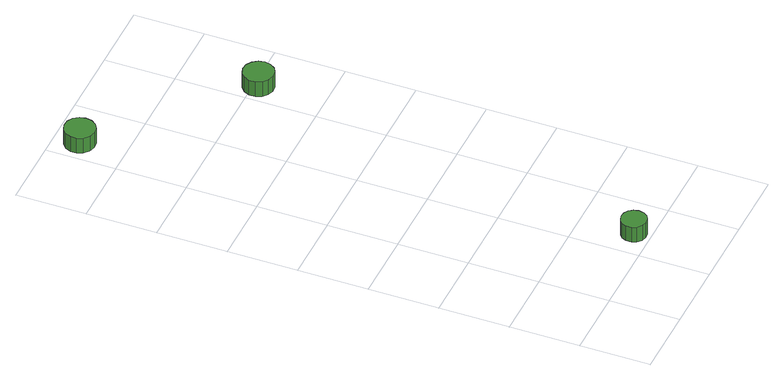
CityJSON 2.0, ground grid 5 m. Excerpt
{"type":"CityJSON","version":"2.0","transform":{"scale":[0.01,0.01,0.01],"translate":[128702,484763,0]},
"CityObjects":{
"tree1":{"type":"SolitaryVegetationObject","attributes":{"function":"something"},"geometry":[{"type":"MultiSurface","lod":"1","boundaries":[[[0,1,2,3,4,5,6,7,8,9,10,11,12,13,14]],[[15,16,17,18,19,20,21,22,23,24,25,26,27,28,29]],[[0,29,28,1]],[[1,28,27,2]],[[2,27,26,3]],[[3,26,25,4]],[[4,25,24,5]],[[5,24,23,6]],[[6,23,22,7]],[[7,22,21,8]],[[8,21,20,9]],[[9,20,19,10]],[[10,19,18,11]],[[11,18,17,12]],[[12,17,16,13]],[[13,16,15,14]],[[14,15,29,0]]]}]},
"tree2":{"type":"SolitaryVegetationObject","attributes":{"function":"something"},"geometry":[{"type":"MultiSurface","lod":"1","boundaries":[[[30,31,32,33,34,35,36,37,38,39,40,41,42,43,44]],[[45,46,47,48,49,50,51,52,53,54,55,56,57,58,59]],[[30,59,58,31]],[[31,58,57,32]],[[32,57,56,33]],[[33,56,55,34]],[[34,55,54,35]],[[35,54,53,36]],[[36,53,52,37]],[[37,52,51,38]],[[38,51,50,39]],[[39,50,49,40]],[[40,49,48,41]],[[41,48,47,42]],[[42,47,46,43]],[[43,46,45,44]],[[44,45,59,30]]]}]},
"tree3":{"type":"SolitaryVegetationObject","attributes":{"function":"something"},"geometry":[{"type":"MultiSurface","lod":"1","boundaries":[[[60,61,62,63,64,65,66,67,68,69,70,71,72,73,74]],[[75,76,77,78,79,80,81,82,83,84,85,86,87,88,89]],[[60,89,88,61]],[[61,88,87,62]],[[62,87,86,63]],[[63,86,85,64]],[[64,85,84,65]],[[65,84,83,66]],[[66,83,82,67]],[[67,82,81,68]],[[68,81,80,69]],[[69,80,79,70]],[[70,79,78,71]],[[71,78,77,72]],[[72,77,76,73]],[[73,76,75,74]],[[74,75,89,60]]]}]}
},
"vertices":[
[781,116,177],[773,152,177],[752,183,177],[719,201,177],[682,205,177],[647,194,177],[619,169,177],[604,135,177],[604,97,177],[619,63,177],[647,38,177],[682,27,177],[719,30,177],[752,49,177],[773,79,177],[773,79,52],[752,49,52],[719,30,52],[682,27,52],[647,38,52],[619,63,52],[604,97,52],[604,135,52],[619,169,52],[647,194,52],[682,205,52],[719,201,52],[752,183,52],[773,152,52],[781,116,52],
[268,3824,167],[259,3868,167],[232,3905,167],[193,3927,167],[148,3932,167],[105,3918,167],[71,3888,167],[53,3846,167],[53,3801,167],[71,3760,167],[105,3730,167],[148,3716,167],[193,3720,167],[232,3743,167],[259,3780,167],[259,3780,42],[232,3743,42],[193,3720,42],[148,3716,42],[105,3730,42],[71,3760,42],[53,3801,42],[53,3846,42],[71,3888,42],[105,3918,42],[148,3932,42],[193,3927,42],[232,3905,42],[259,3868,42],[268,3824,42],
[1238,2962,181],[1228,3006,181],[1202,3043,181],[1163,3065,181],[1118,3070,181],[1075,3056,181],[1041,3026,181],[1023,2985,181],[1023,2939,181],[1041,2898,181],[1075,2868,181],[1118,2854,181],[1163,2859,181],[1202,2881,181],[1228,2918,181],[1228,2918,56],[1202,2881,56],[1163,2859,56],[1118,2854,56],[1075,2868,56],[1041,2898,56],[1023,2939,56],[1023,2985,56],[1041,3026,56],[1075,3056,56],[1118,3070,56],[1163,3065,56],[1202,3043,56],[1228,3006,56],[1238,2962,56]
]}
